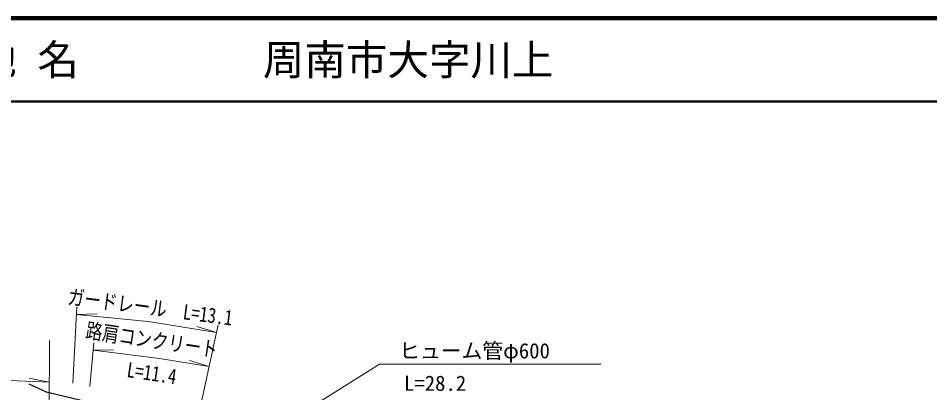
# Model space of a CAD drawing. Units: millimetres at full size, sheet at 1:1000; details may follow other scales. Extents: x 40000 to 680000, y 20000 to 380000.
# Drawn here: x 375565 to 485326, y 334940 to 380000 of the extents above; entities that cross this region are included whole.
import ezdxf
from ezdxf.enums import TextEntityAlignment as Align

# ---------------------------------------------------------------- set-up
doc = ezdxf.new("R2010")
doc.units = ezdxf.units.MM
doc.header["$LTSCALE"] = 1000
for name, color, linetype, lineweight in [('M-BGD', 7, 'Continuous', 25), ('M-STR-HTXT', 7, 'Continuous', 13), ('M-TTL', 2, 'Continuous', 140), ('M-TTL-LINE', 7, 'Continuous', 50)]:
    doc.layers.add(name, color=color, linetype=linetype, lineweight=lineweight)
doc.layers.add('M-TTL-TXT', color=7, linetype='Continuous')
doc.styles.add('ＭＳ ゴシック', font='')
doc.styles.get('ＭＳ ゴシック').set_extended_font_data('MS Gothic')

msp = doc.modelspace()

# ---------------------------------------------------------------- linework, layer by layer
at = {"layer": 'M-BGD'}
msp.add_lwpolyline([(376858, 336033), (378946, 335045), (385362, 333508), (387103, 328412), (392263, 325017), (383282, 319352), (378720, 317010)], dxfattribs=at)
at = {"layer": 'M-STR-HTXT'}
for p, q in [((382609, 345289), (382143, 336081)), ((382561, 344343), (385014, 344449)), ((399434, 342174), (397090, 342901)), ((399642, 343123), (397380, 332774)), ((379324, 341225), (379281, 331506)), ((384672, 340955), (384182, 335688)), ((384588, 340049), (387042, 340087)), ((398542, 338091), (396196, 338815)), ((379302, 336194), (376895, 336681))]:
    msp.add_line(p, q, dxfattribs=at)
for points in [[(382561, 344343), (391215, 343508), (399434, 342174)], [(384588, 340049), (392581, 339051), (398542, 338091)], [(385126, 317055), (419086, 338374), (445698, 338374)], [(341050, 333376), (344188, 333776), (350193, 334770), (355410, 335341), (360356, 335877), (362249, 335990), (365029, 336232), (372321, 336486), (377470, 336304), (379302, 336194)]]:
    msp.add_lwpolyline(points, dxfattribs=at)
at = {"layer": 'M-TTL'}
msp.add_line((680000, 380000), (40000, 380000), dxfattribs=at)
at = {"layer": 'M-TTL-LINE'}
msp.add_line((40000, 370000), (680000, 370000), dxfattribs=at)

# ---------------------------------------------------------------- texts
at = {"layer": 'M-STR-HTXT', "style": 'ＭＳ ゴシック', "width": 0.8}
for s, rotation, p in [('ガードレール\u3000L=13.1', 352.534, (391275, 343775)), ('路肩コンクリート', 351.448, (391434, 339847)), ('L=11.4', 351.448, (391434, 335857))]:
    msp.add_text(s, height=1833, rotation=rotation, dxfattribs=at).set_placement(p, align=Align.BOTTOM_CENTER)
at = {"layer": 'M-STR-HTXT', "style": 'ＭＳ ゴシック'}
for s, p in [('ヒューム管φ600', (421451, 338527)), ('L=28.2', (422021, 334622))]:
    msp.add_text(s, height=1833, dxfattribs=at).set_placement(p, align=Align.BOTTOM_LEFT)
at = {"layer": 'M-TTL-TXT', "style": 'ＭＳ ゴシック'}
for s, p in [('地 名', (370380, 375000)), ('周南市大字川上', (405024, 375000))]:
    msp.add_text(s, height=3666, dxfattribs=at).set_placement(p, align=Align.MIDDLE_LEFT)

doc.saveas('drawing.dxf')
